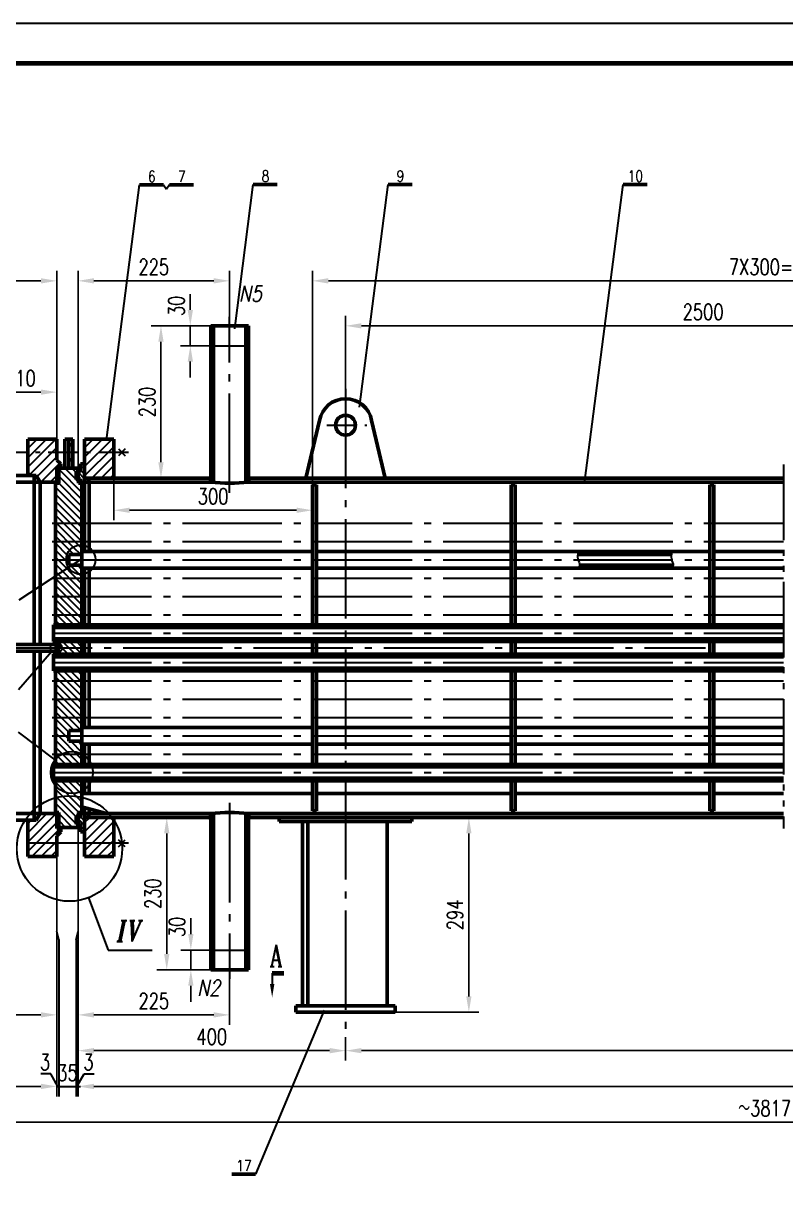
# Model space of a CAD drawing. Extents: x 0 to 25472, y -20 to 7186.
# Drawn here: x 842 to 1992, y 1782 to 3564 of the extents above; entities that cross this region are included whole.
import ezdxf
from ezdxf.enums import TextEntityAlignment as Align

# ---------------------------------------------------------------- set-up
doc = ezdxf.new("R2010")
doc.units = 0
doc.header["$LTSCALE"] = 60
doc.header["$MEASUREMENT"] = 0
doc.header["$PDMODE"] = 1
for name, pattern in [('JXX-L', [2.95, 1.9, -0.25, 0.15, -0.25, 0.15, -0.25]), ('JXX-S', [1.7, 0.9, -0.2, 0.1, -0.2, 0.1, -0.2]), ('XX-S', [0.5, 0.3, -0.2]), ('ZXX-L', [3.28, 2.5, -0.3, 0.18, -0.3]), ('ZXX-S', [1.27, 0.75, -0.2, 0.12, -0.2])]:
    doc.linetypes.add(name, pattern=pattern)
doc.layers.get('Defpoints').update_dxf_attribs({"linetype": 'CONTINUOUS'})
for name, color, linetype, lineweight in [('A 粗实线', 1, 'CONTINUOUS', 60), ('B 细实线', 7, 'CONTINUOUS', 30), ('C 文 字', 2, 'CONTINUOUS', 30), ('D 短中心线', 3, 'ZXX-S', 30), ('E 长中心线', 3, 'ZXX-L', 30), ('F 短虚线', 6, 'XX-S', 40), ('H 短双点线', 3, 'JXX-S', 30), ('I 长双点线', 3, 'JXX-L', 30)]:
    doc.layers.add(name, color=color, linetype=linetype, lineweight=lineweight)
doc.styles.add('HZTXT', font='TXT.SHX', dxfattribs={"width": 0.75, "bigfont": 'HZTXT'})
doc.styles.add('ITALICT', font='ITALICT.shx', dxfattribs={"width": 0.7})
doc.styles.add('ROMANC', font='romanc', dxfattribs={"width": 0.7, "height": 6})
doc.dimstyles.new('通用标注4.0', dxfattribs={"dimtxt": 4, "dimasz": 4, "dimexe": 2.5, "dimexo": 0, "dimgap": 1.5, "dimtad": 1, "dimdec": 0, "dimzin": 0, "dimdsep": 46, "dimtxsty": 'HZTXT', "dimcen": 0, "dimadec": 0, "dimazin": 0, "dimtfac": 0.375, "dimtdec": 0, "dimtmove": 2, "dimatfit": 3, "dimfxl": 0, "dimtzin": 0, "dimarcsym": 0})
pattern_1 = [(45, (-230.429, -107.46), (-7.071068, 7.071068), [])]

# ---------------------------------------------------------------- blocks, each defined once
blk = doc.blocks.new('*D137')
at = {"layer": 'C 文 字', "color": 0, "lineweight": -2}
for p, q in [((407.1, 1960), (407.1, 1891)), ((3514.7, 1960), (3514.7, 1891)), ((3490.7, 1906), (431.1, 1906))]:
    blk.add_line(p, q, dxfattribs=at)
at = {"layer": 'C 文 字', "color": 0}
for points in [[(431.1, 1910), (431.1, 1902), (407.1, 1906)], [(3490.7, 1910), (3490.7, 1902), (3514.7, 1906)]]:
    blk.add_solid(points, dxfattribs=at)
at = {"layer": 'Defpoints', "color": 0}
for p in [(407.1, 1960), (3514.7, 1960), (407.1, 1906)]:
    blk.add_point(p, dxfattribs=at)
at = {"layer": 'C 文 字', "color": 0, "insert": (1960.9, 1927), "char_height": 24, "attachment_point": 5, "style": 'HZTXT'}
blk.add_mtext('～3817', dxfattribs=at)
blk = doc.blocks.new('*D122')
at = {"layer": 'C 文 字', "color": 0, "lineweight": -2}
for p, q in [((1328.1, 2034.3), (1328.1, 1999)), ((3192.7, 2034.3), (3192.7, 1999)), ((1352.1, 2014), (3168.7, 2014))]:
    blk.add_line(p, q, dxfattribs=at)
at = {"layer": 'C 文 字', "color": 0}
for points in [[(1352.1, 2018), (1352.1, 2010), (1328.1, 2014)], [(3168.7, 2018), (3168.7, 2010), (3192.7, 2014)]]:
    blk.add_solid(points, dxfattribs=at)
at = {"layer": 'Defpoints', "color": 0}
for p in [(1328.1, 2034.3), (3192.7, 2034.3), (3192.7, 2014)]:
    blk.add_point(p, dxfattribs=at)
at = {"layer": 'C 文 字', "color": 0, "insert": (2260.4, 2035), "char_height": 24, "attachment_point": 5, "style": 'HZTXT'}
blk.add_mtext('2550', dxfattribs=at)
blk = doc.blocks.new('*D121')
at = {"layer": 'C 文 字', "color": 0, "lineweight": -2}
for p, q in [((3383.7, 2365.9), (3383.7, 1945)), ((924.1, 2326.9), (924.1, 1945)), ((3359.7, 1960), (948.1, 1960))]:
    blk.add_line(p, q, dxfattribs=at)
at = {"layer": 'C 文 字', "color": 0}
for points in [[(948.1, 1964), (948.1, 1956), (924.1, 1960)], [(3359.7, 1964), (3359.7, 1956), (3383.7, 1960)]]:
    blk.add_solid(points, dxfattribs=at)
at = {"layer": 'Defpoints', "color": 0}
for p in [(3383.7, 2365.9), (924.1, 2326.9), (924.1, 1960)]:
    blk.add_point(p, dxfattribs=at)
at = {"layer": 'C 文 字', "color": 0, "insert": (2153.9, 1981), "char_height": 24, "attachment_point": 5, "style": 'HZTXT'}
blk.add_mtext('3160', dxfattribs=at)
blk = doc.blocks.new('*D136')
at = {"layer": 'C 文 字', "color": 0, "lineweight": -2}
for p, q in [((978.1, 2877.9), (978.1, 2814.6)), ((1278.1, 2867.9), (1278.1, 2814.6)), ((1002.1, 2829.6), (1254.1, 2829.6))]:
    blk.add_line(p, q, dxfattribs=at)
at = {"layer": 'C 文 字', "color": 0}
for points in [[(1002.1, 2833.6), (1002.1, 2825.6), (978.1, 2829.6)], [(1254.1, 2833.6), (1254.1, 2825.6), (1278.1, 2829.6)]]:
    blk.add_solid(points, dxfattribs=at)
at = {"layer": 'Defpoints', "color": 0}
for p in [(978.1, 2877.9), (1278.1, 2867.9), (1278.1, 2829.6)]:
    blk.add_point(p, dxfattribs=at)
at = {"layer": 'C 文 字', "color": 0, "insert": (1128.1, 2850.6), "char_height": 24, "attachment_point": 5, "style": 'HZTXT'}
blk.add_mtext('300', dxfattribs=at)
blk = doc.blocks.new('*D139')
at = {"layer": 'C 文 字', "color": 0, "lineweight": -2}
for p, q in [((1428.1, 2365.9), (1529.3, 2365.9)), ((1514.3, 2341.9), (1514.3, 2095.9)), ((1403.1, 2071.9), (1529.3, 2071.9))]:
    blk.add_line(p, q, dxfattribs=at)
at = {"layer": 'C 文 字', "color": 0}
for points in [[(1510.3, 2341.9), (1518.3, 2341.9), (1514.3, 2365.9)], [(1510.3, 2095.9), (1518.3, 2095.9), (1514.3, 2071.9)]]:
    blk.add_solid(points, dxfattribs=at)
at = {"layer": 'Defpoints', "color": 0}
for p in [(1428.1, 2365.9), (1403.1, 2071.9), (1514.3, 2071.9)]:
    blk.add_point(p, dxfattribs=at)
at = {"layer": 'C 文 字', "color": 0, "insert": (1493.3, 2218.9), "char_height": 24, "attachment_point": 5, "rotation": 90, "style": 'HZTXT'}
blk.add_mtext('294', dxfattribs=at)
blk = doc.blocks.new('*D138')
at = {"layer": 'C 文 字', "color": 0, "lineweight": -2}
for p, q in [((1118.6, 2365.9), (1043.1, 2365.9)), ((1058.1, 2341.9), (1058.1, 2159.9)), ((1124.6, 2135.9), (1043.1, 2135.9))]:
    blk.add_line(p, q, dxfattribs=at)
at = {"layer": 'C 文 字', "color": 0}
for points in [[(1054.1, 2341.9), (1062.1, 2341.9), (1058.1, 2365.9)], [(1054.1, 2159.9), (1062.1, 2159.9), (1058.1, 2135.9)]]:
    blk.add_solid(points, dxfattribs=at)
at = {"layer": 'Defpoints', "color": 0}
for p in [(1118.6, 2365.9), (1058.1, 2135.9), (1124.6, 2135.9)]:
    blk.add_point(p, dxfattribs=at)
at = {"layer": 'C 文 字', "color": 0, "insert": (1037.1, 2250.9), "char_height": 24, "attachment_point": 5, "rotation": 90, "style": 'HZTXT'}
blk.add_mtext('230', dxfattribs=at)
blk = doc.blocks.new('*D133')
at = {"layer": 'C 文 字', "color": 0, "lineweight": -2}
for p, q in [((892.1, 2306.9), (892.1, 2053)), ((707.1, 2093.9), (707.1, 2053)), ((868.1, 2068), (731.1, 2068))]:
    blk.add_line(p, q, dxfattribs=at)
at = {"layer": 'C 文 字', "color": 0}
for points in [[(731.1, 2072), (731.1, 2064), (707.1, 2068)], [(868.1, 2072), (868.1, 2064), (892.1, 2068)]]:
    blk.add_solid(points, dxfattribs=at)
at = {"layer": 'Defpoints', "color": 0}
for p in [(892.1, 2306.9), (707.1, 2093.9), (707.1, 2068)]:
    blk.add_point(p, dxfattribs=at)
at = {"layer": 'C 文 字', "color": 0, "insert": (799.6, 2089), "char_height": 24, "attachment_point": 5, "style": 'HZTXT'}
blk.add_mtext('185', dxfattribs=at)
blk = doc.blocks.new('*D132')
at = {"layer": 'C 文 字', "color": 0, "lineweight": -2}
for p, q in [((542.1, 2361.9), (542.1, 1945)), ((892.1, 2306.9), (892.1, 1945)), ((566.1, 1960), (868.1, 1960))]:
    blk.add_line(p, q, dxfattribs=at)
at = {"layer": 'C 文 字', "color": 0}
for points in [[(566.1, 1964), (566.1, 1956), (542.1, 1960)], [(868.1, 1964), (868.1, 1956), (892.1, 1960)]]:
    blk.add_solid(points, dxfattribs=at)
at = {"layer": 'Defpoints', "color": 0}
for p in [(542.1, 2361.9), (892.1, 2306.9), (892.1, 1960)]:
    blk.add_point(p, dxfattribs=at)
at = {"layer": 'C 文 字', "color": 0, "insert": (717.1, 1981), "char_height": 24, "attachment_point": 5, "style": 'HZTXT'}
blk.add_mtext('350', dxfattribs=at)
blk = doc.blocks.new('*D124')
at = {"layer": 'C 文 字', "color": 0, "lineweight": -2}
for p, q in [((924.1, 2344.4), (924.1, 2053)), ((1153.1, 2122.5), (1153.1, 2053)), ((948.1, 2068), (1129.1, 2068))]:
    blk.add_line(p, q, dxfattribs=at)
at = {"layer": 'C 文 字', "color": 0}
for points in [[(948.1, 2072), (948.1, 2064), (924.1, 2068)], [(1129.1, 2072), (1129.1, 2064), (1153.1, 2068)]]:
    blk.add_solid(points, dxfattribs=at)
at = {"layer": 'Defpoints', "color": 0}
for p in [(924.1, 2344.4), (1153.1, 2122.5), (1153.1, 2068)]:
    blk.add_point(p, dxfattribs=at)
at = {"layer": 'C 文 字', "color": 0, "insert": (1038.6, 2089), "char_height": 24, "attachment_point": 5, "style": 'HZTXT'}
blk.add_mtext('225', dxfattribs=at)
blk = doc.blocks.new('*D123')
at = {"layer": 'C 文 字', "color": 0, "lineweight": -2}
for p, q in [((924.1, 2354.9), (924.1, 1999)), ((1328.1, 2034.3), (1328.1, 1999)), ((948.1, 2014), (1304.1, 2014))]:
    blk.add_line(p, q, dxfattribs=at)
at = {"layer": 'C 文 字', "color": 0}
for points in [[(948.1, 2018), (948.1, 2010), (924.1, 2014)], [(1304.1, 2018), (1304.1, 2010), (1328.1, 2014)]]:
    blk.add_solid(points, dxfattribs=at)
at = {"layer": 'Defpoints', "color": 0}
for p in [(924.1, 2354.9), (1328.1, 2034.3), (1328.1, 2014)]:
    blk.add_point(p, dxfattribs=at)
at = {"layer": 'C 文 字', "color": 0, "insert": (1126.1, 2035), "char_height": 24, "attachment_point": 5, "style": 'HZTXT'}
blk.add_mtext('400', dxfattribs=at)
blk = doc.blocks.new('*D143')
at = {"layer": 'C 文 字', "color": 0, "lineweight": -2}
for p, q in [((1328.1, 3012.8), (1328.1, 3122.9)), ((2408, 3012.8), (2408, 3122.9)), ((1352.1, 3107.9), (2384, 3107.9))]:
    blk.add_line(p, q, dxfattribs=at)
at = {"layer": 'C 文 字', "color": 0}
for points in [[(1352.1, 3111.9), (1352.1, 3103.9), (1328.1, 3107.9)], [(2384, 3111.9), (2384, 3103.9), (2408, 3107.9)]]:
    blk.add_solid(points, dxfattribs=at)
at = {"layer": 'Defpoints', "color": 0}
for p in [(2408, 3107.9), (1328.1, 3012.8), (2408, 3012.8)]:
    blk.add_point(p, dxfattribs=at)
at = {"layer": 'C 文 字', "color": 0, "insert": (1868, 3128.9), "char_height": 24, "attachment_point": 5, "style": 'HZTXT'}
blk.add_mtext('2500', dxfattribs=at)
blk = doc.blocks.new('*D128')
at = {"layer": 'C 文 字', "color": 0, "lineweight": -2}
for p, q in [((1278.1, 2867.9), (1278.1, 3190.8)), ((2694.7, 2867.9), (2694.7, 3190.8)), ((1302.1, 3175.8), (2670.7, 3175.8))]:
    blk.add_line(p, q, dxfattribs=at)
at = {"layer": 'C 文 字', "color": 0}
for points in [[(1302.1, 3179.8), (1302.1, 3171.8), (1278.1, 3175.8)], [(2670.7, 3179.8), (2670.7, 3171.8), (2694.7, 3175.8)]]:
    blk.add_solid(points, dxfattribs=at)
at = {"layer": 'Defpoints', "color": 0}
for p in [(2694.7, 3175.8), (1278.1, 2867.9), (2694.7, 2867.9)]:
    blk.add_point(p, dxfattribs=at)
at = {"layer": 'C 文 字', "color": 0, "insert": (1986.4, 3196.8), "char_height": 24, "attachment_point": 5, "style": 'HZTXT'}
blk.add_mtext('7X300=2100', dxfattribs=at)
blk = doc.blocks.new('*D135')
at = {"layer": 'C 文 字', "color": 0, "lineweight": -2}
for p, q in [((707.1, 3150), (707.1, 3190.8)), ((892.1, 2936.9), (892.1, 3190.8)), ((868.1, 3175.8), (731.1, 3175.8))]:
    blk.add_line(p, q, dxfattribs=at)
at = {"layer": 'C 文 字', "color": 0}
for points in [[(731.1, 3179.8), (731.1, 3171.8), (707.1, 3175.8)], [(868.1, 3179.8), (868.1, 3171.8), (892.1, 3175.8)]]:
    blk.add_solid(points, dxfattribs=at)
at = {"layer": 'Defpoints', "color": 0}
for p in [(707.1, 3175.8), (707.1, 3150), (892.1, 2936.9)]:
    blk.add_point(p, dxfattribs=at)
at = {"layer": 'C 文 字', "color": 0, "insert": (799.6, 3196.8), "char_height": 24, "attachment_point": 5, "style": 'HZTXT'}
blk.add_mtext('185', dxfattribs=at)
blk = doc.blocks.new('*D125')
at = {"layer": 'C 文 字', "color": 0, "lineweight": -2}
for p, q in [((924.1, 2886.9), (924.1, 3190.8)), ((1153.1, 3121.3), (1153.1, 3190.8)), ((948.1, 3175.8), (1129.1, 3175.8))]:
    blk.add_line(p, q, dxfattribs=at)
at = {"layer": 'C 文 字', "color": 0}
for points in [[(948.1, 3179.8), (948.1, 3171.8), (924.1, 3175.8)], [(1129.1, 3179.8), (1129.1, 3171.8), (1153.1, 3175.8)]]:
    blk.add_solid(points, dxfattribs=at)
at = {"layer": 'Defpoints', "color": 0}
for p in [(1153.1, 3175.8), (1153.1, 3121.3), (924.1, 2886.9)]:
    blk.add_point(p, dxfattribs=at)
at = {"layer": 'C 文 字', "color": 0, "insert": (1038.6, 3196.8), "char_height": 24, "attachment_point": 5, "style": 'HZTXT'}
blk.add_mtext('225', dxfattribs=at)
blk = doc.blocks.new('*D146')
at = {"layer": 'C 文 字', "color": 0, "lineweight": -2}
for p, q in [((782.1, 2915.9), (782.1, 3022.8)), ((892.1, 2936.9), (892.1, 3022.8)), ((806.1, 3007.8), (868.1, 3007.8))]:
    blk.add_line(p, q, dxfattribs=at)
at = {"layer": 'C 文 字', "color": 0}
for points in [[(806.1, 3011.8), (806.1, 3003.8), (782.1, 3007.8)], [(868.1, 3011.8), (868.1, 3003.8), (892.1, 3007.8)]]:
    blk.add_solid(points, dxfattribs=at)
at = {"layer": 'Defpoints', "color": 0}
for p in [(892.1, 3007.8), (892.1, 2936.9), (782.1, 2915.9)]:
    blk.add_point(p, dxfattribs=at)
at = {"layer": 'C 文 字', "color": 0, "insert": (837.1, 3028.8), "char_height": 24, "attachment_point": 5, "style": 'HZTXT'}
blk.add_mtext('110', dxfattribs=at)
blk = doc.blocks.new('*D147')
at = {"layer": 'C 文 字', "color": 0, "lineweight": -2}
for p, q in [((1094.5, 2189.9), (1094.5, 2213.9)), ((1124.6, 2165.9), (1079.5, 2165.9)), ((1094.5, 2135.9), (1094.5, 2165.9)), ((1124.6, 2135.9), (1079.5, 2135.9)), ((1094.5, 2111.9), (1094.5, 2087.9))]:
    blk.add_line(p, q, dxfattribs=at)
at = {"layer": 'C 文 字', "color": 0}
for points in [[(1090.5, 2189.9), (1098.5, 2189.9), (1094.5, 2165.9)], [(1090.5, 2111.9), (1098.5, 2111.9), (1094.5, 2135.9)]]:
    blk.add_solid(points, dxfattribs=at)
at = {"layer": 'Defpoints', "color": 0}
for p in [(1094.5, 2165.9), (1124.6, 2165.9), (1124.6, 2135.9)]:
    blk.add_point(p, dxfattribs=at)
at = {"layer": 'C 文 字', "color": 0, "insert": (1073.6, 2200.8), "char_height": 24, "attachment_point": 5, "rotation": 90, "style": 'HZTXT'}
blk.add_mtext('30', dxfattribs=at)
blk = doc.blocks.new('*D150')
at = {"layer": 'C 文 字', "color": 0, "lineweight": -2}
for p, q in [((1093.7, 3131.9), (1093.7, 3155.9)), ((1124.6, 3107.9), (1078.7, 3107.9)), ((1093.7, 3107.9), (1093.7, 3077.9)), ((1124.6, 3077.9), (1078.7, 3077.9)), ((1093.7, 3053.9), (1093.7, 3029.9))]:
    blk.add_line(p, q, dxfattribs=at)
at = {"layer": 'C 文 字', "color": 0}
for points in [[(1089.7, 3131.9), (1097.7, 3131.9), (1093.7, 3107.9)], [(1089.7, 3053.9), (1097.7, 3053.9), (1093.7, 3077.9)]]:
    blk.add_solid(points, dxfattribs=at)
at = {"layer": 'Defpoints', "color": 0}
for p in [(1124.6, 3107.9), (1093.7, 3077.9), (1124.6, 3077.9)]:
    blk.add_point(p, dxfattribs=at)
at = {"layer": 'C 文 字', "color": 0, "insert": (1072.7, 3138), "char_height": 24, "attachment_point": 5, "rotation": 90, "style": 'HZTXT'}
blk.add_mtext('30', dxfattribs=at)
blk = doc.blocks.new('*D151')
at = {"layer": 'C 文 字', "color": 0, "lineweight": -2}
for p, q in [((1124.6, 3107.9), (1034.4, 3107.9)), ((1049.4, 3083.9), (1049.4, 2901.9)), ((1124.6, 2877.9), (1034.4, 2877.9))]:
    blk.add_line(p, q, dxfattribs=at)
at = {"layer": 'C 文 字', "color": 0}
for points in [[(1045.4, 3083.9), (1053.4, 3083.9), (1049.4, 3107.9)], [(1045.4, 2901.9), (1053.4, 2901.9), (1049.4, 2877.9)]]:
    blk.add_solid(points, dxfattribs=at)
at = {"layer": 'Defpoints', "color": 0}
for p in [(1124.6, 3107.9), (1049.4, 2877.9), (1124.6, 2877.9)]:
    blk.add_point(p, dxfattribs=at)
at = {"layer": 'C 文 字', "color": 0, "insert": (1028.4, 2992.9), "char_height": 24, "attachment_point": 5, "rotation": 90, "style": 'HZTXT'}
blk.add_mtext('230', dxfattribs=at)

msp = doc.modelspace()

# ---------------------------------------------------------------- hatches: boundary and pattern name
at = {"layer": 'A 粗实线'}
h = msp.add_hatch(color=256, dxfattribs=at)
h.paths.add_polyline_path([(861.1, 2881.9), (858.1, 2881.9), (858.1, 2871.9), (866.8, 2871.9)])
h.paths.add_polyline_path([(939.5, 2877.9), (934.1, 2877.9), (934.1, 2871.9), (941.1, 2871.9)])
h = msp.add_hatch(color=256, dxfattribs=at)
h.paths.add_polyline_path([(866.8, 2371.9), (858.1, 2371.9), (858.1, 2361.9), (861.1, 2361.9)])
h.paths.add_polyline_path([(941.1, 2371.9), (934.1, 2371.9), (934.1, 2365.9), (939.5, 2365.9)])
at = {"layer": 'B 细实线'}
h = msp.add_hatch(dxfattribs=at)
h.set_pattern_fill('ANSI31', color=256, scale=80, style=0)
h.set_pattern_definition(pattern_1)
h.paths.add_polyline_path([(848.1, 2916.9), (848.1, 2885.9), (851.1, 2881.9), (861.1, 2881.9), (866.8, 2871.9), (892.1, 2871.9), (892.1, 2894.4), (898.1, 2894.4), (898.1, 2899.4), (892.1, 2905.4), (892.1, 2916.9)])
h.paths.add_polyline_path([(892.1, 2916.9), (892.1, 2936.9), (848.1, 2936.9), (848.1, 2916.9)])
h.paths.add_polyline_path([(861.1, 2361.9), (851.1, 2361.9), (848.1, 2357.9), (848.1, 2326.9), (892.1, 2326.9), (892.1, 2338.4), (898.1, 2344.4), (898.1, 2349.4), (892.1, 2349.4), (892.1, 2371.9), (866.8, 2371.9)])
h.paths.add_polyline_path([(892.1, 2306.9), (892.1, 2326.9), (848.1, 2326.9), (848.1, 2306.9)])
h = msp.add_hatch(dxfattribs=at)
h.set_pattern_fill('ANSI31', color=256, scale=80, style=0)
h.set_pattern_definition(pattern_1)
h.paths.add_polyline_path([(978.1, 2916.9), (934.1, 2916.9), (934.1, 2877.9), (975.1, 2877.9), (978.1, 2881.9)])
h.paths.add_polyline_path([(978.1, 2936.9), (934.1, 2936.9), (934.1, 2916.9), (978.1, 2916.9)])
h.paths.add_polyline_path([(978.1, 2361.9), (975.1, 2365.9), (934.1, 2365.9), (934.1, 2326.9), (978.1, 2326.9)])
h.paths.add_polyline_path([(978.1, 2326.9), (934.1, 2326.9), (934.1, 2306.9), (978.1, 2306.9)])
h = msp.add_hatch(dxfattribs=at)
h.set_pattern_fill('ANSI31', color=256, scale=60, angle=90, style=0)
h.paths.add_polyline_path([(930.1, 2870.4), (925.1, 2870.4), (925.1, 2875.9), (921.1, 2875.9), (921.1, 2887.9), (925.1, 2887.9), (925.1, 2892.9), (895.1, 2892.9), (895.1, 2870.4), (890.1, 2870.4), (890.1, 2810.2), (930.1, 2810.2)])
h.paths.add_polyline_path([(930.1, 2810.2), (890.1, 2810.2), (890.1, 2782.5), (930.1, 2782.5)])
h.paths.add_polyline_path([(930.1, 2777.1), (930.1, 2782.5), (890.1, 2782.5), (890.1, 2754.8), (906.1, 2754.8, -0.442604)])
h.paths.add_polyline_path([(930.1, 2777.1, 0.439029), (906.1, 2755, 0.002993), (906.1, 2754.8), (910.1, 2754.8), (910.1, 2762.8), (930.1, 2762.8)])
h.paths.add_polyline_path([(930.1, 2746.8), (915.6, 2746.8), (909.7, 2742.9, 0.275194), (930.1, 2733)])
h.paths.add_polyline_path([(910.1, 2754.8), (906.1, 2754.8, 0.143119), (909.7, 2742.9), (915.6, 2746.8), (910.1, 2746.8)])
h.paths.add_polyline_path([(909.7, 2742.9, -0.143119), (906.1, 2754.8), (890.1, 2754.8), (890.1, 2730)])
h.paths.add_polyline_path([(909.7, 2742.9), (890.1, 2730), (890.1, 2727), (930.1, 2727), (930.1, 2733, -0.275194)])
h.paths.add_polyline_path([(930.1, 2727), (890.1, 2727), (890.1, 2699.3), (930.1, 2699.3)])
h.paths.add_polyline_path([(930.1, 2699.3), (890.1, 2699.3), (890.1, 2671.6), (930.1, 2671.6)])
h.paths.add_polyline_path([(930.1, 2671.6), (890.1, 2671.6), (890.1, 2656.4), (930.1, 2656.4)])
h = msp.add_hatch(dxfattribs=at)
h.set_pattern_fill('ANSI31', color=256, scale=40, angle=90, style=0)
h.paths.add_polyline_path([(934.1, 2899.4), (928.1, 2899.4), (928.1, 2886.9), (924.1, 2886.9), (924.1, 2876.9), (928.1, 2876.9), (928.1, 2871.9), (934.1, 2871.9)])
h = msp.add_hatch(dxfattribs=at)
h.set_pattern_fill('ANSI31', color=256, scale=60, angle=90, style=0)
h.paths.add_polyline_path([(890.1, 2630.4), (890.1, 2626.9), (894.1, 2626.9), (894.1, 2621.9), (899.6, 2621.9, 0.448862)])
h.paths.add_polyline_path([(899.6, 2621.9), (894.1, 2621.9), (894.1, 2616.9), (890.1, 2616.9), (890.1, 2613.4, 0.448862)], flags=17)
h.paths.add_polyline_path([(930.1, 2621.9), (899.6, 2621.9, -0.448862), (890.1, 2613.4), (890.1, 2612.4), (930.1, 2612.4)])
h.paths.add_polyline_path([(930.1, 2631.4), (890.1, 2631.4), (890.1, 2630.4, -0.448862), (899.6, 2621.9), (930.1, 2621.9)])
h.paths.add_polyline_path([(930.1, 2587.4), (890.1, 2587.4), (890.1, 2572.2), (930.1, 2572.2)])
h.paths.add_polyline_path([(930.1, 2572.2), (890.1, 2572.2), (890.1, 2544.5), (930.1, 2544.5)])
h.paths.add_polyline_path([(930.1, 2544.5), (890.1, 2544.5), (890.1, 2516.8), (930.1, 2516.8)])
h = msp.add_hatch(dxfattribs=at)
h.set_pattern_fill('ANSI31', color=256, scale=60, angle=90, style=0)
h.paths.add_polyline_path([(930.1, 2516.8), (890.1, 2516.8), (890.1, 2489.1), (910.1, 2489.1), (910.1, 2497.1), (930.1, 2497.1)])
h.paths.add_polyline_path([(930.1, 2481.1), (910.1, 2481.1), (910.1, 2489.1), (890.1, 2489.1), (890.1, 2461.3), (898.9, 2461.3, -0.261557), (930.1, 2461.8)])
h.paths.add_polyline_path([(898.9, 2461.3), (930.1, 2461.3), (930.1, 2461.8, 0.261557)])
h.paths.add_polyline_path([(898.9, 2461.3), (890.1, 2461.3), (890.1, 2453.7, -0.092535)], flags=17)
h.paths.add_polyline_path([(930.1, 2461.3), (898.9, 2461.3, 0.092535), (890.1, 2453.7), (890.1, 2446.1), (930.1, 2446.1)])
h.paths.add_polyline_path([(930.1, 2421.1), (890.1, 2421.1), (890.1, 2413.9, 0.362875), (930.1, 2405.9)])
h.paths.add_polyline_path([(890.1, 2413.9), (890.1, 2395.7, -0.127634), (930.1, 2396.4), (930.1, 2405.9, -0.362875)])
h.paths.add_polyline_path([(930.1, 2396.4, 0.127634), (890.1, 2395.7), (890.1, 2373.4), (895.1, 2373.4), (895.1, 2350.9), (925.1, 2350.9), (925.1, 2354.9), (925.1, 2355.9), (921.1, 2355.9), (921.1, 2367.9), (925.1, 2367.9), (925.1, 2373.4), (930.1, 2373.4)])
h = msp.add_hatch(dxfattribs=at)
h.set_pattern_fill('ANSI31', color=256, scale=40, angle=90, style=0)
h.paths.add_polyline_path([(934.1, 2371.9), (928.1, 2371.9), (928.1, 2366.9), (924.1, 2366.9), (924.1, 2356.9), (928.1, 2356.9), (928.1, 2344.4), (934.1, 2344.4)])

# ---------------------------------------------------------------- linework, layer by layer
at = {"layer": 'A 粗实线'}
for p, q in [((1017, 3320.5), (1053.1, 3320.5)), ((1062.2, 3320.5), (1098.3, 3320.5)), ((1188.7, 3321.2), (1224.8, 3321.2)), ((1392.5, 3321.2), (1428.6, 3321.2)), ((1747.3, 3321.2), (1783.4, 3321.2)), ((1124.6, 3107.9), (1124.6, 2871.9)), ((1124.6, 3107.9), (1181.6, 3107.9)), ((1128.6, 3107.9), (1128.6, 2871.5)), ((1177.6, 3107.9), (1177.6, 2871.5)), ((1181.6, 3107.9), (1181.6, 2871.9)), ((1268.1, 2877.9), (1288.7, 2965.1)), ((1388.1, 2877.9), (1367.4, 2965.1)), ((848.1, 2936.9), (848.1, 2881.9)), ((892.1, 2936.9), (848.1, 2936.9)), ((892.1, 2936.9), (892.1, 2905.4)), ((904.1, 2892.9), (904.1, 2936.9)), ((904.1, 2936.9), (916.1, 2936.9)), ((910.1, 2892.9), (910.1, 2936.9)), ((916.1, 2928.2), (910.1, 2928.2)), ((916.1, 2892.9), (916.1, 2936.9)), ((934.1, 2936.9), (934.1, 2767.3)), ((934.1, 2936.9), (978.1, 2936.9)), ((978.1, 2936.9), (978.1, 2877.9)), ((898.1, 2899.4), (892.1, 2905.4)), ((916.1, 2905.6), (910.1, 2905.6)), ((892.1, 2894.4), (892.1, 2870.4)), ((898.1, 2894.4), (892.1, 2894.4)), ((895.1, 2892.9), (925.1, 2892.9)), ((895.1, 2892.9), (895.1, 2870.4)), ((898.1, 2899.4), (898.1, 2892.9)), ((925.1, 2887.9), (921.1, 2887.9)), ((921.1, 2887.9), (921.1, 2875.9)), ((928.1, 2886.9), (921.1, 2886.9)), ((924.1, 2886.9), (924.1, 2876.9)), ((925.1, 2892.9), (925.1, 2886.9)), ((928.1, 2899.4), (928.1, 2886.9)), ((928.1, 2899.4), (934.1, 2899.4)), ((797.1, 2881.9), (861.1, 2881.9)), ((895.1, 2871.9), (805, 2871.9)), ((851.1, 2881.9), (848.1, 2885.9)), ((858.1, 2881.9), (858.1, 2626.9)), ((861.1, 2881.9), (866.8, 2871.9)), ((866.8, 2871.9), (866.8, 2626.9)), ((890.1, 2870.4), (890.1, 2656.4)), ((890.1, 2870.4), (895.1, 2870.4)), ((928.1, 2876.9), (921.1, 2876.9)), ((925.1, 2875.9), (921.1, 2875.9)), ((925.1, 2876.9), (925.1, 2870.4)), ((930.1, 2870.4), (925.1, 2870.4)), ((928.1, 2876.9), (928.1, 2870.4)), ((928.1, 2871.9), (1124.6, 2871.9)), ((930.1, 2870.4), (930.1, 2656.4)), ((934.1, 2877.9), (1124.6, 2877.9)), ((939.5, 2877.9), (941.1, 2871.9)), ((941.1, 2871.9), (941.1, 2767.3)), ((975.1, 2877.9), (978.1, 2881.9)), ((1181.6, 2877.9), (1989.4, 2877.9)), ((1181.6, 2871.9), (1989.4, 2871.9)), ((1278.1, 2867.9), (1278.1, 2656.4)), ((1278.1, 2867.9), (1284.1, 2867.9)), ((1284.1, 2867.9), (1284.1, 2656.4)), ((1578.1, 2867.9), (1578.1, 2656.4)), ((1578.1, 2867.9), (1584.1, 2867.9)), ((1584.1, 2867.9), (1584.1, 2656.4)), ((1878.1, 2867.9), (1878.1, 2656.4)), ((1878.1, 2867.9), (1884.1, 2867.9)), ((1884.1, 2867.9), (1884.1, 2656.4)), ((910.1, 2762.8), (930.1, 2762.8)), ((910.1, 2762.8), (910.1, 2746.8)), ((930.1, 2767.3), (1278.1, 2767.3)), ((1284.1, 2767.3), (1578.1, 2767.3)), ((1584.1, 2767.3), (1878.1, 2767.3)), ((1678.7, 2762.8), (1820, 2762.8)), ((1884.1, 2767.3), (1989.4, 2767.3)), ((910.1, 2746.8), (930.1, 2746.8)), ((1681.3, 2746.8), (1822.6, 2746.8)), ((930.1, 2742.3), (1278.1, 2742.3)), ((934.1, 2742.3), (934.1, 2656.4)), ((941.1, 2742.3), (941.1, 2656.4)), ((1284.1, 2742.3), (1578.1, 2742.3)), ((1584.1, 2742.3), (1878.1, 2742.3)), ((1884.1, 2742.3), (1989.4, 2742.3)), ((887.1, 2656.4), (1989.4, 2656.4)), ((887.1, 2656.4), (887.1, 2631.4)), ((887.1, 2652.4), (1989.4, 2652.4)), ((598.8, 2626.9), (894.1, 2626.9)), ((887.1, 2635.4), (1989.4, 2635.4)), ((887.1, 2631.4), (1989.4, 2631.4)), ((890.1, 2631.4), (890.1, 2626.9)), ((891.1, 2616.9), (891.1, 2626.9)), ((894.1, 2616.9), (894.1, 2626.9)), ((930.1, 2631.4), (930.1, 2621.9)), ((930.1, 2612.4), (930.1, 2621.9)), ((934.1, 2631.4), (934.1, 2612.4)), ((941.1, 2631.4), (941.1, 2612.4)), ((1278.1, 2631.4), (1278.1, 2621.9)), ((1278.1, 2612.4), (1278.1, 2621.9)), ((1284.1, 2631.4), (1284.1, 2621.9)), ((1284.1, 2612.4), (1284.1, 2621.9)), ((1578.1, 2631.4), (1578.1, 2621.9)), ((1578.1, 2612.4), (1578.1, 2621.9)), ((1584.1, 2631.4), (1584.1, 2621.9)), ((1584.1, 2612.4), (1584.1, 2621.9)), ((1878.1, 2631.4), (1878.1, 2621.9)), ((1878.1, 2612.4), (1878.1, 2621.9)), ((1884.1, 2631.4), (1884.1, 2621.9)), ((1884.1, 2612.4), (1884.1, 2621.9)), ((598.8, 2616.9), (894.1, 2616.9)), ((858.1, 2361.9), (858.1, 2616.9)), ((866.8, 2371.9), (866.8, 2616.9)), ((887.1, 2612.4), (1989.4, 2612.4)), ((887.1, 2587.4), (887.1, 2612.4)), ((887.1, 2608.4), (1989.4, 2608.4)), ((890.1, 2612.4), (890.1, 2616.9)), ((887.1, 2591.4), (1989.4, 2591.4)), ((887.1, 2587.4), (1989.4, 2587.4)), ((890.1, 2446.1), (890.1, 2587.4)), ((930.1, 2446.1), (930.1, 2587.4)), ((934.1, 2587.4), (934.1, 2501.6)), ((941.1, 2587.4), (941.1, 2501.6)), ((1278.1, 2446.1), (1278.1, 2587.4)), ((1284.1, 2446.1), (1284.1, 2587.4)), ((1578.1, 2446.1), (1578.1, 2587.4)), ((1584.1, 2446.1), (1584.1, 2587.4)), ((1878.1, 2446.1), (1878.1, 2587.4)), ((1884.1, 2446.1), (1884.1, 2587.4)), ((910.1, 2497.1), (930.1, 2497.1)), ((910.1, 2481.1), (910.1, 2497.1)), ((930.1, 2501.6), (1278.1, 2501.6)), ((1284.1, 2501.6), (1578.1, 2501.6)), ((1584.1, 2501.6), (1878.1, 2501.6)), ((1884.1, 2501.6), (1989.4, 2501.6)), ((910.1, 2481.1), (930.1, 2481.1)), ((930.1, 2476.6), (1278.1, 2476.6)), ((934.1, 2476.6), (934.1, 2446.1)), ((941.1, 2476.6), (941.1, 2446.1)), ((1284.1, 2476.6), (1578.1, 2476.6)), ((1584.1, 2476.6), (1878.1, 2476.6)), ((1884.1, 2476.6), (1989.4, 2476.6)), ((887.1, 2446.1), (1989.4, 2446.1)), ((887.1, 2421.1), (887.1, 2446.1)), ((887.1, 2442.1), (1989.4, 2442.1)), ((887.1, 2425.1), (1989.4, 2425.1)), ((887.1, 2421.1), (1989.4, 2421.1)), ((890.1, 2373.4), (890.1, 2421.1)), ((930.1, 2373.4), (930.1, 2421.1)), ((934.1, 2421.1), (934.1, 2401.9)), ((941.1, 2421.1), (941.1, 2401.9)), ((1278.1, 2375.9), (1278.1, 2421.1)), ((1284.1, 2375.9), (1284.1, 2421.1)), ((1578.1, 2375.9), (1578.1, 2421.1)), ((1584.1, 2375.9), (1584.1, 2421.1)), ((1878.1, 2375.9), (1878.1, 2421.1)), ((1884.1, 2375.9), (1884.1, 2421.1)), ((930.1, 2401.9), (1278.1, 2401.9)), ((1284.1, 2401.9), (1578.1, 2401.9)), ((1584.1, 2401.9), (1878.1, 2401.9)), ((1884.1, 2401.9), (1989.4, 2401.9)), ((806.1, 2371.9), (895.1, 2371.9)), ((861.1, 2361.9), (866.8, 2371.9)), ((890.1, 2373.4), (895.1, 2373.4)), ((892.1, 2350.9), (892.1, 2373.4)), ((892.1, 2349.4), (892.1, 2373.4)), ((895.1, 2350.9), (895.1, 2373.4)), ((930.1, 2373.4), (925.1, 2373.4)), ((925.1, 2366.9), (925.1, 2373.4)), ((930.1, 2373.4), (925.1, 2373.4)), ((928.1, 2366.9), (928.1, 2373.4)), ((928.1, 2371.9), (1124.6, 2371.9)), ((930.1, 2381.9), (967.4, 2371.9)), ((934.1, 2380.8), (934.1, 2306.9)), ((939.5, 2365.9), (941.1, 2371.9)), ((941.1, 2379), (941.1, 2371.9)), ((1124.6, 2135.9), (1124.6, 2371.9)), ((1128.6, 2135.9), (1128.6, 2372.3)), ((1177.6, 2135.9), (1177.6, 2372.3)), ((1181.6, 2135.9), (1181.6, 2371.9)), ((1181.6, 2371.9), (1989.4, 2371.9)), ((1278.1, 2375.9), (1284.1, 2375.9)), ((1578.1, 2375.9), (1584.1, 2375.9)), ((1878.1, 2375.9), (1884.1, 2375.9)), ((797.1, 2361.9), (861.1, 2361.9)), ((851.1, 2361.9), (848.1, 2357.9)), ((848.1, 2306.9), (848.1, 2361.9)), ((925.1, 2367.9), (921.1, 2367.9)), ((921.1, 2355.9), (921.1, 2367.9)), ((928.1, 2366.9), (921.1, 2366.9)), ((928.1, 2356.9), (921.1, 2356.9)), ((925.1, 2355.9), (921.1, 2355.9)), ((924.1, 2356.9), (924.1, 2366.9)), ((925.1, 2350.9), (925.1, 2356.9)), ((925.1, 2350.9), (925.1, 2354.9)), ((928.1, 2344.4), (928.1, 2356.9)), ((934.1, 2365.9), (1124.6, 2365.9)), ((975.1, 2365.9), (978.1, 2361.9)), ((978.1, 2306.9), (978.1, 2365.9)), ((1181.6, 2365.9), (1989.4, 2365.9)), ((1228.1, 2365.9), (1228.1, 2359.9)), ((1228.1, 2359.9), (1428.1, 2359.9)), ((1263.1, 2081.9), (1263.1, 2359.9)), ((1271.1, 2081.9), (1271.1, 2359.9)), ((1391.1, 2081.9), (1391.1, 2359.9)), ((1428.1, 2359.9), (1428.1, 2365.9)), ((892.1, 2350.9), (925.1, 2350.9)), ((898.1, 2349.4), (892.1, 2349.4)), ((898.1, 2344.4), (892.1, 2338.4)), ((892.1, 2306.9), (892.1, 2338.4)), ((898.1, 2344.4), (898.1, 2350.9)), ((928.1, 2344.4), (934.1, 2344.4)), ((892.1, 2306.9), (848.1, 2306.9)), ((934.1, 2306.9), (978.1, 2306.9)), ((1124.6, 2135.9), (1181.6, 2135.9)), ((1403.1, 2081.9), (1253.1, 2081.9)), ((1253.1, 2081.9), (1253.1, 2071.9)), ((1253.1, 2071.9), (1403.1, 2071.9)), ((1403.1, 2071.9), (1403.1, 2081.9)), ((1156.2, 1827.7), (1192.3, 1827.7))]:
    msp.add_line(p, q, dxfattribs=at)
at = {"layer": 'A 粗实线', "lineweight": 80}
msp.add_line((1217.3, 2131.2), (1234.8, 2131.2), dxfattribs=at)
at = {"layer": 'A 粗实线', "color": 5, "lineweight": 120}
msp.add_lwpolyline([(150, 60), (4986, 60), (4986, 3504), (150, 3504)], close=True, dxfattribs=at)
at = {"layer": 'A 粗实线'}
msp.add_circle((1328.1, 2957.9), 15, dxfattribs=at)
for centre, radius, start, end in [((1328.1, 2957.9), 40, 10.3587, 169.6413), ((1153.1, 3120.3), 250, 263.4541, 276.5459), ((1153.1, 2123.5), 250, 83.4541, 96.5459)]:
    msp.add_arc(centre, radius, start, end, dxfattribs=at)
for points in [[(934.1, 2899.4), (928.1, 2899.4), (934.1, 2905.4)], [(851.1, 2881.9), (848.1, 2885.9), (842.8, 2881.9)], [(975.1, 2877.9), (978.1, 2881.9), (983.3, 2877.9)], [(1124.6, 2871.9), (1118.6, 2877.9), (1124.6, 2883.9)], [(1181.6, 2871.9), (1187.6, 2877.9), (1181.6, 2883.9)], [(1124.6, 2371.9), (1118.6, 2365.9), (1124.6, 2359.9)], [(1181.6, 2371.9), (1187.6, 2365.9), (1181.6, 2359.9)], [(851.1, 2361.9), (848.1, 2357.9), (842.8, 2361.9)], [(975.1, 2365.9), (978.1, 2361.9), (983.3, 2365.9)], [(1228.1, 2365.9), (1222.1, 2365.9), (1228.1, 2359.9)], [(1428.1, 2365.9), (1434.1, 2365.9), (1428.1, 2359.9)], [(934.1, 2344.4), (928.1, 2344.4), (934.1, 2338.4)]]:
    msp.add_solid(points, dxfattribs=at)
at = {"layer": 'B 细实线'}
for p, q in [((967.3, 2935.1), (1017, 3320.5)), ((1053.1, 3320.5), (1057.7, 3314.1)), ((1062.2, 3320.5), (1057.7, 3314.1)), ((1160.7, 3103.6), (1188.7, 3321.2)), ((1349.1, 2985.1), (1392.5, 3321.2)), ((1689.6, 2873.8), (1747.3, 3321.2)), ((985, 2922.1), (995.5, 2911.7)), ((995.5, 2922.1), (985, 2911.7)), ((928.2, 2755), (834.7, 2693.7)), ((884.7, 2616.2), (834.4, 2558.5)), ((889.5, 2453), (834.4, 2494.8)), ((995.5, 2321.7), (985, 2332.1)), ((985, 2321.7), (995.5, 2332.1)), ((939.7, 2244.6), (969.7, 2165.7)), ((969.7, 2165.7), (1036.3, 2165.7)), ((1217.3, 2131.2), (1217.3, 2114.8)), ((1295.6, 2075.2), (1192.3, 1827.7))]:
    msp.add_line(p, q, dxfattribs=at)
msp.add_lwpolyline([(0, 0), (5046, 0), (5046, 3564), (0, 3564)], close=True, dxfattribs=at)
for centre, radius in [((928.2, 2755), 22.1), ((891.1, 2621.9), 8.58), ((914.9, 2433.8), 31.8), ((911.3, 2319), 79.6)]:
    msp.add_circle(centre, radius, dxfattribs=at)
for points in [[(1679.6, 2767.3), (1678.9, 2764.5), (1677.5, 2755.2), (1682.4, 2749.8), (1681, 2744.6), (1680.1, 2742.3)], [(1820.8, 2767.3), (1820.2, 2764.5), (1818.7, 2755.2), (1823.7, 2749.8), (1822.3, 2744.6), (1821.4, 2742.3)]]:
    msp.add_open_spline(points, degree=3, knots=[11.301748, 11.301748, 11.301748, 11.301748, 16.512393, 27.330179, 34.601996, 34.601996, 34.601996, 34.601996], dxfattribs=at)
msp.add_solid([(1220.7, 2114.8), (1213.9, 2114.8), (1217.3, 2094.4)], dxfattribs=at)
at = {"layer": 'C 文 字'}
for p, q in [((895.1, 2182), (892.1, 2193.8)), ((921.1, 2182), (924.1, 2193.8)), ((895.1, 2182), (895.1, 1945)), ((921.1, 2182), (921.1, 1945)), ((883, 1979), (867.9, 1979)), ((893.7, 1960), (883, 1979)), ((922.4, 1960), (933.2, 1979)), ((933.2, 1979), (948.3, 1979)), ((892.1, 1960), (928.1, 1960))]:
    msp.add_line(p, q, dxfattribs=at)
at = {"layer": 'D 短中心线'}
for p, q in [((1300, 2957.9), (1360.2, 2957.9)), ((1000.2, 2916.9), (824.7, 2916.9))]:
    msp.add_line(p, q, dxfattribs=at)
at = {"layer": 'E 长中心线'}
for p, q in [((1153.1, 2856), (1153.1, 3121.3)), ((1328.1, 3012.8), (1328.1, 2034.3)), ((885.1, 2810.2), (1989.4, 2810.2)), ((885.1, 2782.5), (1989.4, 2782.5)), ((885.1, 2754.8), (1989.4, 2754.8)), ((885.1, 2727), (1989.4, 2727)), ((885.1, 2699.3), (1989.4, 2699.3)), ((885.1, 2671.6), (1989.4, 2671.6)), ((885.1, 2643.9), (1989.4, 2643.9)), ((598.8, 2621.9), (1871.7, 2621.9)), ((885.1, 2599.9), (1989.4, 2599.9)), ((885.1, 2572.2), (1989.4, 2572.2)), ((885.1, 2544.5), (1989.4, 2544.5)), ((885.1, 2516.8), (1989.4, 2516.8)), ((885.1, 2489.1), (1989.4, 2489.1)), ((885.1, 2461.3), (1989.4, 2461.3)), ((885.1, 2433.6), (1989.4, 2433.6)), ((1153.1, 2387.8), (1153.1, 2122.5)), ((1000.4, 2326.9), (827, 2326.9))]:
    msp.add_line(p, q, dxfattribs=at)
at = {"layer": 'H 短双点线'}
for p, q in [((1124.6, 3077.9), (1181.6, 3077.9)), ((1124.6, 2165.9), (1181.6, 2165.9))]:
    msp.add_line(p, q, dxfattribs=at)
at = {"layer": 'I 长双点线'}
msp.add_line((1989.4, 2898.6), (1989.4, 2349.3), dxfattribs=at)

# ---------------------------------------------------------------- texts
at = {"layer": 'C 文 字', "style": 'ROMANC', "width": 0.8}
for s, height, p in [('6', 16.9, (1035.5, 3333.2)), ('7', 16.9, (1080.7, 3333.2)), ('8', 16.9, (1207.2, 3333.9)), ('9', 16.9, (1410.9, 3333.9)), ('10', 16.94, (1765.8, 3333.9)), ('17', 16.94, (1174.6, 1840.4))]:
    msp.add_text(s, height=height, dxfattribs=at).set_placement(p, align=Align.MIDDLE)
at = {"layer": 'C 文 字'}
for s, height, style, width, p in [('N5', 24, 'ITALICT', 0.8, (1167.3, 3144.5)), ('A', 32.3, 'ROMANC', 0.7, (1213.5, 2141.2)), ('N2', 24, 'ITALICT', 0.8, (1104.1, 2096.7))]:
    msp.add_text(s, height=height, dxfattribs=dict(at, style=style, width=width)).set_placement(p)
at = {"layer": 'C 文 字', "char_height": 24, "attachment_point": 5, "style": 'HZTXT'}
for s, insert in [('3', (874.2, 1996.8)), ('3', (940, 1996.8)), ('35', (908.2, 1980.5))]:
    msp.add_mtext(s, dxfattribs=dict(at, insert=insert))
at = {"layer": 'F 短虚线', "style": 'ITALICT', "width": 0.8}
msp.add_text('IV', height=31.74, dxfattribs=at).set_placement((982.7, 2178.7))

# ---------------------------------------------------------------- dimensions: what is measured, and where the dimension line sits
at = {"layer": 'C 文 字'}
for base, p1, p2, picture, middle in [((707.1, 3175.8), (892.1, 2936.9), (707.1, 3150), '*D135', (799.6, 3196.8)), ((892.1, 3007.8), (782.1, 2915.9), (892.1, 2936.9), '*D146', (837.1, 3028.8)), ((1278.1, 2829.6), (978.1, 2877.9), (1278.1, 2867.9), '*D136', (1128.1, 2850.6)), ((892.1, 1960), (542.1, 2361.9), (892.1, 2306.9), '*D132', (717.1, 1981)), ((707.1, 2068), (892.1, 2306.9), (707.1, 2093.9), '*D133', (799.6, 2089))]:
    dim = msp.add_linear_dim(base=base, p1=p1, p2=p2, dimstyle='通用标注4.0', override={"dimscale": 6}, dxfattribs=at)
    dim.commit()
    dim.dimension.update_dxf_attribs({"geometry": picture, "text_midpoint": middle})
for base, p1, p2, text, picture, middle in [((1153.1, 3175.8), (924.1, 2886.9), (1153.1, 3121.3), '225', '*D125', (1038.6, 3196.8)), ((2694.7, 3175.8), (1278.1, 2867.9), (2694.7, 2867.9), '7X300=2100', '*D128', (1986.4, 3196.8)), ((2408, 3107.9), (1328.1, 3012.8), (2408, 3012.8), '2500', '*D143', (1868, 3128.9)), ((924.1, 1960), (3383.7, 2365.9), (924.1, 2326.9), '3160', '*D121', (2153.9, 1981)), ((1328.1, 2014), (924.1, 2354.9), (1328.1, 2034.3), '400', '*D123', (1126.1, 2035)), ((1153.1, 2068), (924.1, 2344.4), (1153.1, 2122.5), '225', '*D124', (1038.6, 2089)), ((3192.7, 2014), (1328.1, 2034.3), (3192.7, 2034.3), '2550', '*D122', (2260.4, 2035)), ((407.1, 1906), (3514.7, 1960), (407.1, 1960), '～3817', '*D137', (1960.9, 1927))]:
    dim = msp.add_linear_dim(base=base, p1=p1, p2=p2, text=text, dimstyle='通用标注4.0', override={"dimscale": 6}, dxfattribs=at)
    dim.commit()
    dim.dimension.update_dxf_attribs({"geometry": picture, "text_midpoint": middle})
for base, p1, p2, picture, middle in [((1093.7, 3077.9), (1124.6, 3107.9), (1124.6, 3077.9), '*D150', (1093.7, 3138)), ((1094.5, 2165.9), (1124.6, 2135.9), (1124.6, 2165.9), '*D147', (1094.6, 2200.8))]:
    dim = msp.add_linear_dim(base=base, p1=p1, p2=p2, angle=90, dimstyle='通用标注4.0', override={"dimscale": 6, "dimtmove": 1}, dxfattribs=at)
    dim.commit()
    dim.dimension.update_dxf_attribs({"geometry": picture, "text_midpoint": middle, "dimtype": 160})
for base, p1, p2, picture, middle in [((1049.4, 2877.9), (1124.6, 3107.9), (1124.6, 2877.9), '*D151', (1028.4, 2992.9)), ((1058.1, 2135.9), (1118.6, 2365.9), (1124.6, 2135.9), '*D138', (1037.1, 2250.9)), ((1514.3, 2071.9), (1428.1, 2365.9), (1403.1, 2071.9), '*D139', (1493.3, 2218.9))]:
    dim = msp.add_linear_dim(base=base, p1=p1, p2=p2, angle=90, dimstyle='通用标注4.0', override={"dimscale": 6}, dxfattribs=at)
    dim.commit()
    dim.dimension.update_dxf_attribs({"geometry": picture, "text_midpoint": middle})

doc.saveas('drawing.dxf')
